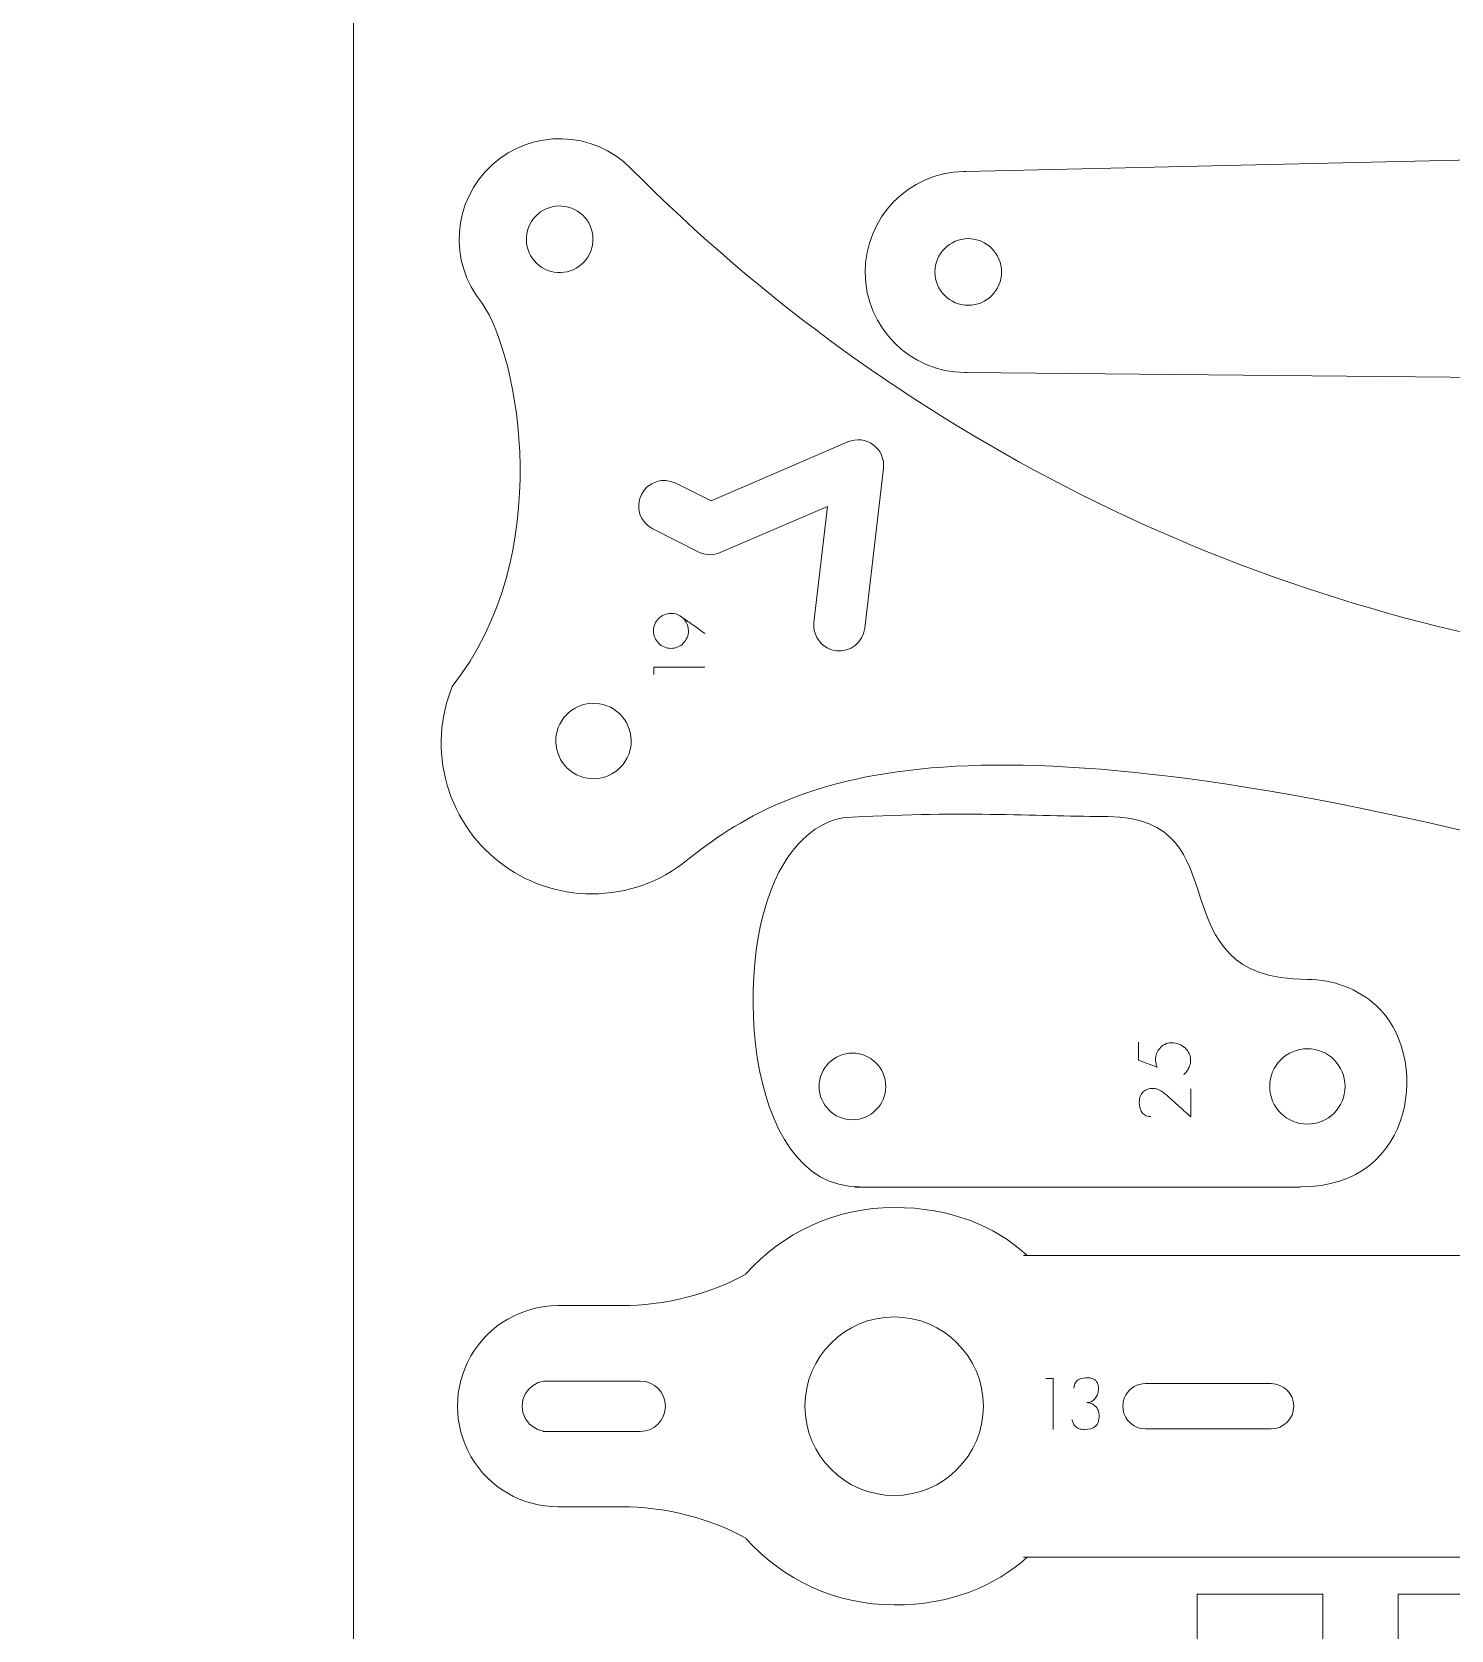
# Model space of a CAD drawing. Header units: millimetres. Extents: x 1 to 3601, y 1 to 1248.
# Drawn here: x 1187.9 to 1244.4, y 103.4 to 167 of the extents above; entities that cross this region are included whole.
import ezdxf

# ---------------------------------------------------------------- set-up
doc = ezdxf.new("R2010")
doc.units = ezdxf.units.MM
doc.layers.get('0').update_dxf_attribs({"lineweight": 5})
for name, color, linetype, lineweight in [('MARCATGE', 1, 'Continuous', 5), ('NO IMPRES', 5, 'Continuous', 5), ('TALL 1', 4, 'Continuous', 5)]:
    doc.layers.add(name, color=color, linetype=linetype, lineweight=lineweight)

msp = doc.modelspace()

# ---------------------------------------------------------------- linework, layer by layer
for points, knots in [([(1225.002, 161.447), (1225.002, 161.447), (1225.102, 161.447), (1225.102, 161.447), (1225.102, 161.447), (1225.102, 161.447), (1253.912, 162.101), (1253.912, 162.101), (1253.912, 162.101), (1255.136, 162.128), (1256.337, 162.437), (1257.423, 163.002), (1257.423, 163.002), (1259.127, 163.888), (1261.153, 163.905), (1262.872, 163.047), (1262.872, 163.047), (1263.982, 162.493), (1265.205, 162.204), (1266.445, 162.204), (1266.445, 162.204), (1266.445, 162.204), (1340.19, 162.204), (1340.19, 162.204), (1340.19, 162.204), (1342.389, 162.204), (1344.176, 160.43), (1344.19, 158.231), (1344.19, 158.231), (1344.205, 156.032), (1342.442, 154.234), (1340.243, 154.205), (1340.243, 154.205), (1340.243, 154.205), (1266.504, 153.235), (1266.504, 153.235), (1266.504, 153.235), (1265.264, 153.219), (1264.044, 152.914), (1262.942, 152.346), (1262.942, 152.346), (1262.942, 152.346), (1263, 152.283), (1263, 152.283), (1263, 152.283), (1261.284, 151.419), (1259.258, 151.429), (1257.551, 152.31), (1257.551, 152.31), (1257.551, 152.31), (1257.493, 152.32), (1257.493, 152.32), (1257.493, 152.32), (1256.4, 152.87), (1255.195, 153.163), (1253.971, 153.174), (1253.971, 153.174), (1253.971, 153.174), (1225.155, 153.449), (1225.155, 153.449), (1225.155, 153.449), (1225.155, 153.449), (1225.055, 153.449), (1225.055, 153.449), (1225.055, 153.449), (1222.871, 153.469), (1221.107, 155.238), (1221.093, 157.422), (1221.093, 157.422), (1221.079, 159.606), (1222.819, 161.398), (1225.002, 161.447)], [0, 0, 0, 0, 0.052632, 0.052632, 0.052632, 0.052632, 0.105263, 0.105263, 0.105263, 0.105263, 0.157895, 0.157895, 0.157895, 0.157895, 0.210526, 0.210526, 0.210526, 0.210526, 0.263158, 0.263158, 0.263158, 0.263158, 0.315789, 0.315789, 0.315789, 0.315789, 0.368421, 0.368421, 0.368421, 0.368421, 0.421053, 0.421053, 0.421053, 0.421053, 0.473684, 0.473684, 0.473684, 0.473684, 0.526316, 0.526316, 0.526316, 0.526316, 0.578947, 0.578947, 0.578947, 0.578947, 0.631579, 0.631579, 0.631579, 0.631579, 0.684211, 0.684211, 0.684211, 0.684211, 0.736842, 0.736842, 0.736842, 0.736842, 0.789474, 0.789474, 0.789474, 0.789474, 0.842105, 0.842105, 0.842105, 0.842105, 0.894737, 0.894737, 0.894737, 0.894737, 1, 1, 1, 1]), ([(1250.719, 142.019), (1250.719, 142.019), (1250.844, 141.956), (1250.844, 141.956), (1250.844, 141.956), (1252.361, 141.739), (1253.621, 140.673), (1254.087, 139.213), (1254.087, 139.213), (1254.553, 137.753), (1254.144, 136.154), (1253.033, 135.098), (1253.033, 135.098), (1251.922, 134.042), (1250.306, 133.713), (1248.871, 134.252), (1248.871, 134.252), (1225.09, 140.345), (1218.427, 137.539), (1214.142, 134.167), (1214.142, 134.167), (1214.142, 134.167), (1214.167, 134.189), (1214.167, 134.189), (1214.167, 134.189), (1213.17, 133.321), (1211.888, 132.781), (1210.492, 132.719), (1210.492, 132.719), (1207.725, 132.595), (1205.232, 134.383), (1204.462, 137.044), (1204.462, 137.044), (1204.072, 138.391), (1204.175, 139.784), (1204.683, 141.01), (1204.683, 141.01), (1204.683, 141.01), (1204.664, 140.965), (1204.664, 140.965), (1204.664, 140.965), (1208.81, 146.202), (1207.321, 154.071), (1205.853, 156.203), (1205.853, 156.203), (1204.493, 157.851), (1204.669, 160.277), (1206.253, 161.712), (1206.253, 161.712), (1207.836, 163.147), (1210.268, 163.084), (1211.775, 161.569), (1211.775, 161.569), (1222.283, 150.983), (1235.953, 144.121), (1250.719, 142.019)], [0, 0, 0, 0, 0.066667, 0.066667, 0.066667, 0.066667, 0.133333, 0.133333, 0.133333, 0.133333, 0.2, 0.2, 0.2, 0.2, 0.266667, 0.266667, 0.266667, 0.266667, 0.333333, 0.333333, 0.333333, 0.333333, 0.4, 0.4, 0.4, 0.4, 0.466667, 0.466667, 0.466667, 0.466667, 0.533333, 0.533333, 0.533333, 0.533333, 0.6, 0.6, 0.6, 0.6, 0.666667, 0.666667, 0.666667, 0.666667, 0.733333, 0.733333, 0.733333, 0.733333, 0.8, 0.8, 0.8, 0.8, 0.866667, 0.866667, 0.866667, 0.866667, 1, 1, 1, 1]), ([(1220.872, 121.066), (1220.872, 121.066), (1220.686, 121.056), (1220.686, 121.056), (1220.686, 121.056), (1220.686, 121.056), (1238.4, 121.056), (1238.4, 121.056), (1238.4, 121.056), (1238.4, 121.056), (1238.4, 121.066), (1238.4, 121.066), (1238.4, 121.066), (1243.092, 121.042), (1243.558, 126.374), (1241.421, 128.272), (1241.421, 128.272), (1240.696, 128.937), (1239.712, 129.311), (1238.686, 129.311), (1238.686, 129.311), (1232.492, 129.324), (1236.195, 135.765), (1230.742, 135.788), (1230.742, 135.788), (1228.277, 135.798), (1224.981, 136.012), (1220.586, 135.765), (1220.586, 135.765), (1219.561, 135.765), (1218.577, 135.098), (1217.851, 133.913), (1217.851, 133.913), (1215.715, 130.529), (1216.18, 121.024), (1220.872, 121.066)], [0, 0, 0, 0, 0.1, 0.1, 0.1, 0.1, 0.2, 0.2, 0.2, 0.2, 0.3, 0.3, 0.3, 0.3, 0.4, 0.4, 0.4, 0.4, 0.5, 0.5, 0.5, 0.5, 0.6, 0.6, 0.6, 0.6, 0.7, 0.7, 0.7, 0.7, 0.8, 0.8, 0.8, 0.8, 1, 1, 1, 1]), ([(1211.636, 108.338), (1211.636, 108.338), (1211.399, 108.338), (1211.399, 108.338), (1211.399, 108.338), (1213.093, 108.338), (1214.859, 107.908), (1216.341, 107.088), (1216.341, 107.088), (1216.341, 107.088), (1216.357, 107.067), (1216.357, 107.067), (1216.357, 107.067), (1217.804, 105.451), (1219.906, 104.435), (1222.245, 104.435), (1222.245, 104.435), (1224.489, 104.435), (1226.249, 105.171), (1227.524, 106.326), (1227.524, 106.326), (1227.524, 106.326), (1227.39, 106.338), (1227.39, 106.338), (1227.39, 106.338), (1227.39, 106.338), (1302.245, 106.338), (1302.245, 106.338), (1302.245, 106.338), (1305.559, 106.338), (1308.245, 109.025), (1308.245, 112.338), (1308.245, 112.338), (1308.245, 115.652), (1305.559, 118.338), (1302.245, 118.338), (1302.245, 118.338), (1302.245, 118.338), (1227.391, 118.338), (1227.391, 118.338), (1227.391, 118.338), (1227.391, 118.338), (1227.51, 118.363), (1227.51, 118.363), (1227.51, 118.363), (1226.236, 119.511), (1224.481, 120.242), (1222.246, 120.242), (1222.246, 120.242), (1219.903, 120.242), (1217.798, 119.223), (1216.35, 117.603), (1216.35, 117.603), (1216.35, 117.603), (1216.341, 117.588), (1216.341, 117.588), (1216.341, 117.588), (1214.859, 116.769), (1213.093, 116.338), (1211.399, 116.338), (1211.399, 116.338), (1211.399, 116.338), (1211.636, 116.338), (1211.636, 116.338), (1211.636, 116.338), (1211.636, 116.338), (1208.872, 116.338), (1208.872, 116.338), (1208.872, 116.338), (1207.443, 116.338), (1206.122, 115.576), (1205.408, 114.338), (1205.408, 114.338), (1204.693, 113.101), (1204.693, 111.576), (1205.408, 110.338), (1205.408, 110.338), (1206.122, 109.101), (1207.443, 108.338), (1208.872, 108.338), (1208.872, 108.338), (1208.872, 108.338), (1211.636, 108.338), (1211.636, 108.338)], [0, 0, 0, 0, 0.045455, 0.045455, 0.045455, 0.045455, 0.090909, 0.090909, 0.090909, 0.090909, 0.136364, 0.136364, 0.136364, 0.136364, 0.181818, 0.181818, 0.181818, 0.181818, 0.227273, 0.227273, 0.227273, 0.227273, 0.272727, 0.272727, 0.272727, 0.272727, 0.318182, 0.318182, 0.318182, 0.318182, 0.363636, 0.363636, 0.363636, 0.363636, 0.409091, 0.409091, 0.409091, 0.409091, 0.454545, 0.454545, 0.454545, 0.454545, 0.5, 0.5, 0.5, 0.5, 0.545455, 0.545455, 0.545455, 0.545455, 0.590909, 0.590909, 0.590909, 0.590909, 0.636364, 0.636364, 0.636364, 0.636364, 0.681818, 0.681818, 0.681818, 0.681818, 0.727273, 0.727273, 0.727273, 0.727273, 0.772727, 0.772727, 0.772727, 0.772727, 0.818182, 0.818182, 0.818182, 0.818182, 0.863636, 0.863636, 0.863636, 0.863636, 0.909091, 0.909091, 0.909091, 0.909091, 1, 1, 1, 1]), ([(1280.65, 85.376), (1280.65, 85.376), (1280.624, 85.38), (1280.624, 85.38), (1280.624, 85.38), (1280.624, 85.38), (1280.624, 101.867), (1280.624, 101.867), (1280.624, 101.867), (1280.624, 101.867), (1280.598, 101.867), (1280.598, 101.867), (1280.598, 101.867), (1280.598, 101.867), (1279.298, 101.867), (1279.298, 101.867), (1279.298, 101.867), (1279.298, 101.867), (1279.298, 104.867), (1279.298, 104.867), (1279.298, 104.867), (1279.298, 104.867), (1266.298, 104.867), (1266.298, 104.867), (1266.298, 104.867), (1266.298, 104.867), (1266.298, 101.867), (1266.298, 101.867), (1266.298, 101.867), (1266.298, 101.867), (1247.298, 101.867), (1247.298, 101.867), (1247.298, 101.867), (1247.298, 101.867), (1247.298, 104.867), (1247.298, 104.867), (1247.298, 104.867), (1247.298, 104.867), (1242.298, 104.867), (1242.298, 104.867), (1242.298, 104.867), (1242.298, 104.867), (1242.298, 101.867), (1242.298, 101.867), (1242.298, 101.867), (1242.298, 101.867), (1239.298, 101.867), (1239.298, 101.867), (1239.298, 101.867), (1239.298, 101.867), (1239.298, 104.867), (1239.298, 104.867), (1239.298, 104.867), (1239.298, 104.867), (1234.298, 104.867), (1234.298, 104.867), (1234.298, 104.867), (1234.298, 104.867), (1234.298, 101.867), (1234.298, 101.867), (1234.298, 101.867), (1234.298, 101.867), (1232.998, 101.867), (1232.998, 101.867), (1232.998, 101.867), (1232.998, 101.867), (1232.998, 78.367), (1232.998, 78.367), (1232.998, 78.367), (1232.998, 78.367), (1242.899, 78.367), (1242.899, 78.367), (1242.899, 78.367), (1242.899, 78.367), (1242.899, 75.367), (1242.899, 75.367), (1242.899, 75.367), (1242.899, 75.367), (1232.998, 75.367), (1232.998, 75.367), (1232.998, 75.367), (1232.998, 75.367), (1232.998, 56.167), (1232.998, 56.167), (1232.998, 56.167), (1232.998, 56.167), (1234.298, 56.167), (1234.298, 56.167), (1234.298, 56.167), (1234.298, 56.167), (1234.298, 53.167), (1234.298, 53.167), (1234.298, 53.167), (1234.298, 53.167), (1249.298, 53.167), (1249.298, 53.167), (1249.298, 53.167), (1249.298, 53.167), (1249.298, 56.167), (1249.298, 56.167), (1249.298, 56.167), (1249.298, 56.167), (1269.298, 56.167), (1269.298, 56.167), (1269.298, 56.167), (1269.298, 56.167), (1269.298, 53.167), (1269.298, 53.167), (1269.298, 53.167), (1269.298, 53.167), (1279.298, 53.167), (1279.298, 53.167), (1279.298, 53.167), (1279.298, 53.167), (1279.298, 56.167), (1279.298, 56.167), (1279.298, 56.167), (1279.298, 56.167), (1280.598, 56.167), (1280.598, 56.167), (1280.598, 56.167), (1280.598, 56.167), (1280.598, 75.367), (1280.598, 75.367), (1280.598, 75.367), (1280.598, 75.367), (1278.129, 75.367), (1278.129, 75.367), (1278.129, 75.367), (1278.129, 75.367), (1278.129, 78.367), (1278.129, 78.367), (1278.129, 78.367), (1278.129, 78.367), (1280.624, 78.367), (1280.624, 78.367), (1280.624, 78.367), (1280.624, 78.367), (1280.624, 82.08), (1280.624, 82.08), (1280.624, 82.08), (1280.624, 82.08), (1280.65, 82.076), (1280.65, 82.076), (1280.65, 82.076), (1280.65, 82.076), (1283.95, 82.076), (1283.95, 82.076), (1283.95, 82.076), (1283.95, 82.076), (1283.95, 85.376), (1283.95, 85.376), (1283.95, 85.376), (1283.95, 85.376), (1280.65, 85.376), (1280.65, 85.376)], [0, 0, 0, 0, 0.025, 0.025, 0.025, 0.025, 0.05, 0.05, 0.05, 0.05, 0.075, 0.075, 0.075, 0.075, 0.1, 0.1, 0.1, 0.1, 0.125, 0.125, 0.125, 0.125, 0.15, 0.15, 0.15, 0.15, 0.175, 0.175, 0.175, 0.175, 0.2, 0.2, 0.2, 0.2, 0.225, 0.225, 0.225, 0.225, 0.25, 0.25, 0.25, 0.25, 0.275, 0.275, 0.275, 0.275, 0.3, 0.3, 0.3, 0.3, 0.325, 0.325, 0.325, 0.325, 0.35, 0.35, 0.35, 0.35, 0.375, 0.375, 0.375, 0.375, 0.4, 0.4, 0.4, 0.4, 0.425, 0.425, 0.425, 0.425, 0.45, 0.45, 0.45, 0.45, 0.475, 0.475, 0.475, 0.475, 0.5, 0.5, 0.5, 0.5, 0.525, 0.525, 0.525, 0.525, 0.55, 0.55, 0.55, 0.55, 0.575, 0.575, 0.575, 0.575, 0.6, 0.6, 0.6, 0.6, 0.625, 0.625, 0.625, 0.625, 0.65, 0.65, 0.65, 0.65, 0.675, 0.675, 0.675, 0.675, 0.7, 0.7, 0.7, 0.7, 0.725, 0.725, 0.725, 0.725, 0.75, 0.75, 0.75, 0.75, 0.775, 0.775, 0.775, 0.775, 0.8, 0.8, 0.8, 0.8, 0.825, 0.825, 0.825, 0.825, 0.85, 0.85, 0.85, 0.85, 0.875, 0.875, 0.875, 0.875, 0.9, 0.9, 0.9, 0.9, 0.925, 0.925, 0.925, 0.925, 0.95, 0.95, 0.95, 0.95, 1, 1, 1, 1])]:
    msp.add_open_spline(points, degree=3, knots=knots)
at = {"layer": 'MARCATGE'}
for points, knots in [([(1214.716, 143.068), (1214.549, 143.187), (1214.397, 143.296), (1214.259, 143.395), (1214.259, 143.395), (1214.201, 143.437), (1214.143, 143.479), (1214.084, 143.521), (1214.084, 143.521), (1214.026, 143.563), (1213.972, 143.601), (1213.923, 143.635), (1213.923, 143.635), (1213.874, 143.669), (1213.832, 143.698), (1213.796, 143.723), (1213.796, 143.723), (1213.761, 143.747), (1213.736, 143.764), (1213.723, 143.774), (1213.723, 143.774), (1213.618, 143.838), (1213.498, 143.87), (1213.365, 143.87), (1213.365, 143.87), (1213.269, 143.87), (1213.179, 143.851), (1213.095, 143.815), (1213.095, 143.815), (1213.011, 143.778), (1212.938, 143.728), (1212.875, 143.665), (1212.875, 143.665), (1212.812, 143.602), (1212.762, 143.529), (1212.725, 143.445), (1212.725, 143.445), (1212.689, 143.361), (1212.67, 143.271), (1212.67, 143.175), (1212.67, 143.175), (1212.67, 143.079), (1212.689, 142.989), (1212.725, 142.904), (1212.725, 142.904), (1212.762, 142.82), (1212.812, 142.746), (1212.875, 142.683), (1212.875, 142.683), (1212.938, 142.62), (1213.011, 142.57), (1213.095, 142.533), (1213.095, 142.533), (1213.179, 142.497), (1213.269, 142.478), (1213.365, 142.478), (1213.365, 142.478), (1213.461, 142.478), (1213.551, 142.497), (1213.636, 142.533), (1213.636, 142.533), (1213.72, 142.57), (1213.794, 142.62), (1213.857, 142.683), (1213.857, 142.683), (1213.92, 142.746), (1213.97, 142.82), (1214.007, 142.904), (1214.007, 142.904), (1214.043, 142.989), (1214.062, 143.079), (1214.062, 143.175), (1214.062, 143.175), (1214.062, 143.299), (1214.031, 143.415), (1213.969, 143.521), (1213.969, 143.521), (1213.906, 143.627), (1213.825, 143.712), (1213.723, 143.774), (1213.723, 143.774), (1213.825, 143.712), (1213.906, 143.627), (1213.969, 143.521), (1213.969, 143.521), (1214.031, 143.415), (1214.062, 143.299), (1214.062, 143.175), (1214.062, 143.175), (1214.062, 143.079), (1214.043, 142.989), (1214.007, 142.904), (1214.007, 142.904), (1213.97, 142.82), (1213.92, 142.746), (1213.857, 142.683), (1213.857, 142.683), (1213.794, 142.62), (1213.72, 142.57), (1213.636, 142.533), (1213.636, 142.533), (1213.551, 142.497), (1213.461, 142.478), (1213.365, 142.478), (1213.365, 142.478), (1213.269, 142.478), (1213.179, 142.497), (1213.095, 142.533), (1213.095, 142.533), (1213.011, 142.57), (1212.938, 142.62), (1212.875, 142.683), (1212.875, 142.683), (1212.812, 142.746), (1212.762, 142.82), (1212.725, 142.904), (1212.725, 142.904), (1212.689, 142.989), (1212.67, 143.079), (1212.67, 143.175), (1212.67, 143.175), (1212.67, 143.271), (1212.689, 143.361), (1212.725, 143.445), (1212.725, 143.445), (1212.762, 143.529), (1212.812, 143.602), (1212.875, 143.665), (1212.875, 143.665), (1212.938, 143.728), (1213.011, 143.778), (1213.095, 143.815), (1213.095, 143.815), (1213.179, 143.851), (1213.269, 143.87), (1213.365, 143.87), (1213.365, 143.87), (1213.498, 143.87), (1213.618, 143.838), (1213.723, 143.774), (1213.723, 143.774), (1213.736, 143.764), (1213.761, 143.747), (1213.796, 143.723), (1213.796, 143.723), (1213.832, 143.698), (1213.874, 143.669), (1213.923, 143.635), (1213.923, 143.635), (1213.972, 143.601), (1214.026, 143.563), (1214.084, 143.521), (1214.084, 143.521), (1214.143, 143.479), (1214.201, 143.437), (1214.259, 143.395), (1214.259, 143.395), (1214.397, 143.296), (1214.549, 143.187), (1214.716, 143.068)], [0, 0, 0, 0, 0.02439, 0.02439, 0.02439, 0.02439, 0.04878, 0.04878, 0.04878, 0.04878, 0.073171, 0.073171, 0.073171, 0.073171, 0.097561, 0.097561, 0.097561, 0.097561, 0.121951, 0.121951, 0.121951, 0.121951, 0.146341, 0.146341, 0.146341, 0.146341, 0.170732, 0.170732, 0.170732, 0.170732, 0.195122, 0.195122, 0.195122, 0.195122, 0.219512, 0.219512, 0.219512, 0.219512, 0.243902, 0.243902, 0.243902, 0.243902, 0.268293, 0.268293, 0.268293, 0.268293, 0.292683, 0.292683, 0.292683, 0.292683, 0.317073, 0.317073, 0.317073, 0.317073, 0.341463, 0.341463, 0.341463, 0.341463, 0.365854, 0.365854, 0.365854, 0.365854, 0.390244, 0.390244, 0.390244, 0.390244, 0.414634, 0.414634, 0.414634, 0.414634, 0.439024, 0.439024, 0.439024, 0.439024, 0.463415, 0.463415, 0.463415, 0.463415, 0.487805, 0.487805, 0.487805, 0.487805, 0.512195, 0.512195, 0.512195, 0.512195, 0.536585, 0.536585, 0.536585, 0.536585, 0.560976, 0.560976, 0.560976, 0.560976, 0.585366, 0.585366, 0.585366, 0.585366, 0.609756, 0.609756, 0.609756, 0.609756, 0.634146, 0.634146, 0.634146, 0.634146, 0.658537, 0.658537, 0.658537, 0.658537, 0.682927, 0.682927, 0.682927, 0.682927, 0.707317, 0.707317, 0.707317, 0.707317, 0.731707, 0.731707, 0.731707, 0.731707, 0.756098, 0.756098, 0.756098, 0.756098, 0.780488, 0.780488, 0.780488, 0.780488, 0.804878, 0.804878, 0.804878, 0.804878, 0.829268, 0.829268, 0.829268, 0.829268, 0.853659, 0.853659, 0.853659, 0.853659, 0.878049, 0.878049, 0.878049, 0.878049, 0.902439, 0.902439, 0.902439, 0.902439, 0.926829, 0.926829, 0.926829, 0.926829, 0.95122, 0.95122, 0.95122, 0.95122, 1, 1, 1, 1]), ([(1212.684, 141.73), (1212.684, 141.73), (1212.684, 141.44), (1212.684, 141.44), (1212.684, 141.44), (1212.684, 141.44), (1212.684, 141.73), (1212.684, 141.73), (1212.684, 141.73), (1212.684, 141.73), (1214.716, 141.73), (1214.716, 141.73), (1214.716, 141.73), (1214.716, 141.73), (1212.684, 141.73), (1212.684, 141.73)], [0, 0, 0, 0, 0.2, 0.2, 0.2, 0.2, 0.4, 0.4, 0.4, 0.4, 0.6, 0.6, 0.6, 0.6, 1, 1, 1, 1]), ([(1233.764, 125.521), (1233.777, 125.532), (1233.798, 125.553), (1233.828, 125.583), (1233.828, 125.583), (1233.857, 125.613), (1233.887, 125.652), (1233.918, 125.7), (1233.918, 125.7), (1233.949, 125.748), (1233.977, 125.806), (1234.001, 125.873), (1234.001, 125.873), (1234.026, 125.941), (1234.039, 126.02), (1234.041, 126.11), (1234.041, 126.11), (1234.041, 126.201), (1234.021, 126.287), (1233.981, 126.369), (1233.981, 126.369), (1233.942, 126.45), (1233.887, 126.523), (1233.818, 126.587), (1233.818, 126.587), (1233.748, 126.651), (1233.667, 126.702), (1233.575, 126.74), (1233.575, 126.74), (1233.483, 126.777), (1233.385, 126.796), (1233.281, 126.796), (1233.281, 126.796), (1233.178, 126.796), (1233.087, 126.774), (1233.008, 126.73), (1233.008, 126.73), (1232.929, 126.686), (1232.862, 126.632), (1232.809, 126.568), (1232.809, 126.568), (1232.755, 126.504), (1232.715, 126.436), (1232.689, 126.364), (1232.689, 126.364), (1232.662, 126.293), (1232.649, 126.23), (1232.649, 126.175), (1232.649, 126.175), (1232.644, 126.141), (1232.643, 126.106), (1232.646, 126.068), (1232.646, 126.068), (1232.65, 126.036), (1232.657, 125.998), (1232.666, 125.955), (1232.666, 125.955), (1232.676, 125.912), (1232.691, 125.868), (1232.711, 125.823), (1232.711, 125.823), (1232.711, 125.823), (1231.961, 126.105), (1231.961, 126.105), (1231.961, 126.105), (1231.961, 126.105), (1231.961, 126.816), (1231.961, 126.816), (1231.961, 126.816), (1231.961, 126.816), (1231.961, 126.105), (1231.961, 126.105), (1231.961, 126.105), (1231.961, 126.105), (1232.711, 125.823), (1232.711, 125.823), (1232.711, 125.823), (1232.691, 125.868), (1232.676, 125.912), (1232.666, 125.955), (1232.666, 125.955), (1232.657, 125.998), (1232.65, 126.036), (1232.646, 126.068), (1232.646, 126.068), (1232.643, 126.106), (1232.644, 126.141), (1232.649, 126.175), (1232.649, 126.175), (1232.649, 126.23), (1232.662, 126.293), (1232.689, 126.364), (1232.689, 126.364), (1232.715, 126.436), (1232.755, 126.504), (1232.809, 126.568), (1232.809, 126.568), (1232.862, 126.632), (1232.929, 126.686), (1233.008, 126.73), (1233.008, 126.73), (1233.087, 126.774), (1233.178, 126.796), (1233.281, 126.796), (1233.281, 126.796), (1233.385, 126.796), (1233.483, 126.777), (1233.575, 126.74), (1233.575, 126.74), (1233.667, 126.702), (1233.748, 126.651), (1233.818, 126.587), (1233.818, 126.587), (1233.887, 126.523), (1233.942, 126.45), (1233.981, 126.369), (1233.981, 126.369), (1234.021, 126.287), (1234.041, 126.201), (1234.041, 126.11), (1234.041, 126.11), (1234.039, 126.02), (1234.026, 125.941), (1234.001, 125.873), (1234.001, 125.873), (1233.977, 125.806), (1233.949, 125.748), (1233.918, 125.7), (1233.918, 125.7), (1233.887, 125.652), (1233.857, 125.613), (1233.828, 125.583), (1233.828, 125.583), (1233.798, 125.553), (1233.777, 125.532), (1233.764, 125.521)], [0, 0, 0, 0, 0.028571, 0.028571, 0.028571, 0.028571, 0.057143, 0.057143, 0.057143, 0.057143, 0.085714, 0.085714, 0.085714, 0.085714, 0.114286, 0.114286, 0.114286, 0.114286, 0.142857, 0.142857, 0.142857, 0.142857, 0.171429, 0.171429, 0.171429, 0.171429, 0.2, 0.2, 0.2, 0.2, 0.228571, 0.228571, 0.228571, 0.228571, 0.257143, 0.257143, 0.257143, 0.257143, 0.285714, 0.285714, 0.285714, 0.285714, 0.314286, 0.314286, 0.314286, 0.314286, 0.342857, 0.342857, 0.342857, 0.342857, 0.371429, 0.371429, 0.371429, 0.371429, 0.4, 0.4, 0.4, 0.4, 0.428571, 0.428571, 0.428571, 0.428571, 0.457143, 0.457143, 0.457143, 0.457143, 0.485714, 0.485714, 0.485714, 0.485714, 0.514286, 0.514286, 0.514286, 0.514286, 0.542857, 0.542857, 0.542857, 0.542857, 0.571429, 0.571429, 0.571429, 0.571429, 0.6, 0.6, 0.6, 0.6, 0.628571, 0.628571, 0.628571, 0.628571, 0.657143, 0.657143, 0.657143, 0.657143, 0.685714, 0.685714, 0.685714, 0.685714, 0.714286, 0.714286, 0.714286, 0.714286, 0.742857, 0.742857, 0.742857, 0.742857, 0.771429, 0.771429, 0.771429, 0.771429, 0.8, 0.8, 0.8, 0.8, 0.828571, 0.828571, 0.828571, 0.828571, 0.857143, 0.857143, 0.857143, 0.857143, 0.885714, 0.885714, 0.885714, 0.885714, 0.914286, 0.914286, 0.914286, 0.914286, 0.942857, 0.942857, 0.942857, 0.942857, 1, 1, 1, 1]), ([(1234.043, 123.85), (1233.855, 124.019), (1233.685, 124.173), (1233.533, 124.31), (1233.533, 124.31), (1233.469, 124.368), (1233.405, 124.426), (1233.341, 124.483), (1233.341, 124.483), (1233.277, 124.541), (1233.218, 124.593), (1233.166, 124.639), (1233.166, 124.639), (1233.113, 124.685), (1233.068, 124.723), (1233.032, 124.754), (1233.032, 124.754), (1232.995, 124.785), (1232.972, 124.804), (1232.963, 124.809), (1232.963, 124.809), (1232.944, 124.821), (1232.922, 124.836), (1232.896, 124.855), (1232.896, 124.855), (1232.871, 124.873), (1232.841, 124.892), (1232.806, 124.91), (1232.806, 124.91), (1232.771, 124.927), (1232.73, 124.943), (1232.683, 124.956), (1232.683, 124.956), (1232.636, 124.969), (1232.582, 124.976), (1232.519, 124.976), (1232.519, 124.976), (1232.457, 124.976), (1232.395, 124.966), (1232.333, 124.945), (1232.333, 124.945), (1232.271, 124.924), (1232.215, 124.892), (1232.165, 124.849), (1232.165, 124.849), (1232.115, 124.806), (1232.075, 124.75), (1232.044, 124.681), (1232.044, 124.681), (1232.013, 124.612), (1231.997, 124.529), (1231.997, 124.431), (1231.997, 124.431), (1231.999, 124.234), (1232.043, 124.088), (1232.127, 123.995), (1232.127, 123.995), (1232.212, 123.902), (1232.324, 123.855), (1232.463, 123.855), (1232.463, 123.855), (1232.324, 123.855), (1232.212, 123.902), (1232.127, 123.995), (1232.127, 123.995), (1232.043, 124.088), (1231.999, 124.234), (1231.997, 124.431), (1231.997, 124.431), (1231.997, 124.529), (1232.013, 124.612), (1232.044, 124.681), (1232.044, 124.681), (1232.075, 124.75), (1232.115, 124.806), (1232.165, 124.849), (1232.165, 124.849), (1232.215, 124.892), (1232.271, 124.924), (1232.333, 124.945), (1232.333, 124.945), (1232.395, 124.966), (1232.457, 124.976), (1232.519, 124.976), (1232.519, 124.976), (1232.582, 124.976), (1232.636, 124.969), (1232.683, 124.956), (1232.683, 124.956), (1232.73, 124.943), (1232.771, 124.927), (1232.806, 124.91), (1232.806, 124.91), (1232.841, 124.892), (1232.871, 124.873), (1232.896, 124.855), (1232.896, 124.855), (1232.922, 124.836), (1232.944, 124.821), (1232.963, 124.809), (1232.963, 124.809), (1232.972, 124.804), (1232.995, 124.785), (1233.032, 124.754), (1233.032, 124.754), (1233.068, 124.723), (1233.113, 124.685), (1233.166, 124.639), (1233.166, 124.639), (1233.218, 124.593), (1233.277, 124.541), (1233.341, 124.483), (1233.341, 124.483), (1233.405, 124.426), (1233.469, 124.368), (1233.533, 124.31), (1233.533, 124.31), (1233.685, 124.173), (1233.855, 124.019), (1234.043, 123.85), (1234.043, 123.85), (1234.043, 123.85), (1234.043, 124.962), (1234.043, 124.962), (1234.043, 124.962), (1234.043, 124.962), (1234.043, 123.85), (1234.043, 123.85)], [0, 0, 0, 0, 0.030303, 0.030303, 0.030303, 0.030303, 0.060606, 0.060606, 0.060606, 0.060606, 0.090909, 0.090909, 0.090909, 0.090909, 0.121212, 0.121212, 0.121212, 0.121212, 0.151515, 0.151515, 0.151515, 0.151515, 0.181818, 0.181818, 0.181818, 0.181818, 0.212121, 0.212121, 0.212121, 0.212121, 0.242424, 0.242424, 0.242424, 0.242424, 0.272727, 0.272727, 0.272727, 0.272727, 0.30303, 0.30303, 0.30303, 0.30303, 0.333333, 0.333333, 0.333333, 0.333333, 0.363636, 0.363636, 0.363636, 0.363636, 0.393939, 0.393939, 0.393939, 0.393939, 0.424242, 0.424242, 0.424242, 0.424242, 0.454545, 0.454545, 0.454545, 0.454545, 0.484848, 0.484848, 0.484848, 0.484848, 0.515152, 0.515152, 0.515152, 0.515152, 0.545455, 0.545455, 0.545455, 0.545455, 0.575758, 0.575758, 0.575758, 0.575758, 0.606061, 0.606061, 0.606061, 0.606061, 0.636364, 0.636364, 0.636364, 0.636364, 0.666667, 0.666667, 0.666667, 0.666667, 0.69697, 0.69697, 0.69697, 0.69697, 0.727273, 0.727273, 0.727273, 0.727273, 0.757576, 0.757576, 0.757576, 0.757576, 0.787879, 0.787879, 0.787879, 0.787879, 0.818182, 0.818182, 0.818182, 0.818182, 0.848485, 0.848485, 0.848485, 0.848485, 0.878788, 0.878788, 0.878788, 0.878788, 0.909091, 0.909091, 0.909091, 0.909091, 0.939394, 0.939394, 0.939394, 0.939394, 1, 1, 1, 1]), ([(1228.576, 113.442), (1228.576, 113.442), (1228.286, 113.442), (1228.286, 113.442), (1228.286, 113.442), (1228.286, 113.442), (1228.576, 113.442), (1228.576, 113.442), (1228.576, 113.442), (1228.576, 113.442), (1228.576, 111.41), (1228.576, 111.41), (1228.576, 111.41), (1228.576, 111.41), (1228.576, 113.442), (1228.576, 113.442)], [0, 0, 0, 0, 0.2, 0.2, 0.2, 0.2, 0.4, 0.4, 0.4, 0.4, 0.6, 0.6, 0.6, 0.6, 1, 1, 1, 1]), ([(1229.324, 111.808), (1229.33, 111.764), (1229.343, 111.72), (1229.362, 111.674), (1229.362, 111.674), (1229.382, 111.627), (1229.411, 111.585), (1229.449, 111.545), (1229.449, 111.545), (1229.486, 111.506), (1229.536, 111.473), (1229.597, 111.448), (1229.597, 111.448), (1229.658, 111.422), (1229.734, 111.41), (1229.824, 111.41), (1229.824, 111.41), (1230.004, 111.412), (1230.147, 111.455), (1230.25, 111.541), (1230.25, 111.541), (1230.353, 111.626), (1230.405, 111.76), (1230.405, 111.94), (1230.405, 111.94), (1230.405, 112.031), (1230.391, 112.11), (1230.361, 112.177), (1230.361, 112.177), (1230.332, 112.245), (1230.294, 112.301), (1230.246, 112.345), (1230.246, 112.345), (1230.198, 112.389), (1230.144, 112.423), (1230.085, 112.445), (1230.085, 112.445), (1230.026, 112.468), (1229.966, 112.479), (1229.906, 112.479), (1229.906, 112.479), (1229.966, 112.477), (1230.024, 112.49), (1230.079, 112.516), (1230.079, 112.516), (1230.135, 112.542), (1230.184, 112.579), (1230.227, 112.627), (1230.227, 112.627), (1230.271, 112.675), (1230.306, 112.732), (1230.332, 112.797), (1230.332, 112.797), (1230.358, 112.862), (1230.371, 112.932), (1230.371, 113.007), (1230.371, 113.007), (1230.371, 113.028), (1230.371, 113.054), (1230.37, 113.086), (1230.37, 113.086), (1230.369, 113.118), (1230.364, 113.151), (1230.356, 113.185), (1230.356, 113.185), (1230.347, 113.219), (1230.334, 113.253), (1230.316, 113.286), (1230.316, 113.286), (1230.298, 113.32), (1230.273, 113.351), (1230.24, 113.378), (1230.24, 113.378), (1230.207, 113.405), (1230.165, 113.427), (1230.113, 113.443), (1230.113, 113.443), (1230.061, 113.459), (1229.999, 113.467), (1229.925, 113.467), (1229.925, 113.467), (1229.813, 113.467), (1229.723, 113.453), (1229.656, 113.426), (1229.656, 113.426), (1229.589, 113.399), (1229.537, 113.365), (1229.501, 113.325), (1229.501, 113.325), (1229.464, 113.284), (1229.439, 113.24), (1229.425, 113.192), (1229.425, 113.192), (1229.41, 113.144), (1229.401, 113.098), (1229.395, 113.055), (1229.395, 113.055), (1229.401, 113.098), (1229.41, 113.144), (1229.425, 113.192), (1229.425, 113.192), (1229.439, 113.24), (1229.464, 113.284), (1229.501, 113.325), (1229.501, 113.325), (1229.537, 113.365), (1229.589, 113.399), (1229.656, 113.426), (1229.656, 113.426), (1229.723, 113.453), (1229.813, 113.467), (1229.925, 113.467), (1229.925, 113.467), (1229.999, 113.467), (1230.061, 113.459), (1230.113, 113.443), (1230.113, 113.443), (1230.165, 113.427), (1230.207, 113.405), (1230.24, 113.378), (1230.24, 113.378), (1230.273, 113.351), (1230.298, 113.32), (1230.316, 113.286), (1230.316, 113.286), (1230.334, 113.253), (1230.347, 113.219), (1230.356, 113.185), (1230.356, 113.185), (1230.364, 113.151), (1230.369, 113.118), (1230.37, 113.087), (1230.37, 113.087), (1230.371, 113.056), (1230.371, 113.03), (1230.371, 113.007), (1230.371, 113.007), (1230.371, 112.932), (1230.358, 112.862), (1230.332, 112.797), (1230.332, 112.797), (1230.306, 112.732), (1230.271, 112.675), (1230.227, 112.627), (1230.227, 112.627), (1230.184, 112.579), (1230.135, 112.542), (1230.079, 112.516), (1230.079, 112.516), (1230.024, 112.49), (1229.966, 112.477), (1229.906, 112.479), (1229.906, 112.479), (1229.966, 112.479), (1230.026, 112.468), (1230.085, 112.445), (1230.085, 112.445), (1230.144, 112.423), (1230.198, 112.389), (1230.246, 112.345), (1230.246, 112.345), (1230.294, 112.301), (1230.332, 112.245), (1230.361, 112.177), (1230.361, 112.177), (1230.391, 112.11), (1230.405, 112.031), (1230.405, 111.94), (1230.405, 111.94), (1230.405, 111.76), (1230.353, 111.626), (1230.25, 111.541), (1230.25, 111.541), (1230.147, 111.455), (1230.004, 111.412), (1229.824, 111.41), (1229.824, 111.41), (1229.734, 111.41), (1229.658, 111.422), (1229.597, 111.448), (1229.597, 111.448), (1229.536, 111.473), (1229.486, 111.506), (1229.449, 111.545), (1229.449, 111.545), (1229.411, 111.585), (1229.382, 111.627), (1229.362, 111.674), (1229.362, 111.674), (1229.343, 111.72), (1229.33, 111.764), (1229.324, 111.808)], [0, 0, 0, 0, 0.020408, 0.020408, 0.020408, 0.020408, 0.040816, 0.040816, 0.040816, 0.040816, 0.061224, 0.061224, 0.061224, 0.061224, 0.081633, 0.081633, 0.081633, 0.081633, 0.102041, 0.102041, 0.102041, 0.102041, 0.122449, 0.122449, 0.122449, 0.122449, 0.142857, 0.142857, 0.142857, 0.142857, 0.163265, 0.163265, 0.163265, 0.163265, 0.183673, 0.183673, 0.183673, 0.183673, 0.204082, 0.204082, 0.204082, 0.204082, 0.22449, 0.22449, 0.22449, 0.22449, 0.244898, 0.244898, 0.244898, 0.244898, 0.265306, 0.265306, 0.265306, 0.265306, 0.285714, 0.285714, 0.285714, 0.285714, 0.306122, 0.306122, 0.306122, 0.306122, 0.326531, 0.326531, 0.326531, 0.326531, 0.346939, 0.346939, 0.346939, 0.346939, 0.367347, 0.367347, 0.367347, 0.367347, 0.387755, 0.387755, 0.387755, 0.387755, 0.408163, 0.408163, 0.408163, 0.408163, 0.428571, 0.428571, 0.428571, 0.428571, 0.44898, 0.44898, 0.44898, 0.44898, 0.469388, 0.469388, 0.469388, 0.469388, 0.489796, 0.489796, 0.489796, 0.489796, 0.510204, 0.510204, 0.510204, 0.510204, 0.530612, 0.530612, 0.530612, 0.530612, 0.55102, 0.55102, 0.55102, 0.55102, 0.571429, 0.571429, 0.571429, 0.571429, 0.591837, 0.591837, 0.591837, 0.591837, 0.612245, 0.612245, 0.612245, 0.612245, 0.632653, 0.632653, 0.632653, 0.632653, 0.653061, 0.653061, 0.653061, 0.653061, 0.673469, 0.673469, 0.673469, 0.673469, 0.693878, 0.693878, 0.693878, 0.693878, 0.714286, 0.714286, 0.714286, 0.714286, 0.734694, 0.734694, 0.734694, 0.734694, 0.755102, 0.755102, 0.755102, 0.755102, 0.77551, 0.77551, 0.77551, 0.77551, 0.795918, 0.795918, 0.795918, 0.795918, 0.816327, 0.816327, 0.816327, 0.816327, 0.836735, 0.836735, 0.836735, 0.836735, 0.857143, 0.857143, 0.857143, 0.857143, 0.877551, 0.877551, 0.877551, 0.877551, 0.897959, 0.897959, 0.897959, 0.897959, 0.918367, 0.918367, 0.918367, 0.918367, 0.938776, 0.938776, 0.938776, 0.938776, 0.959184, 0.959184, 0.959184, 0.959184, 1, 1, 1, 1])]:
    msp.add_open_spline(points, degree=3, knots=knots, dxfattribs=at)
at = {"layer": 'NO IMPRES'}
msp.add_lwpolyline([(600.741, 1.483), (600.741, 301.483), (1200.741, 301.483), (1200.741, 1.483)], close=True, dxfattribs=at)
at = {"layer": 'NO IMPRES', "lineweight": 5}
msp.add_lwpolyline([(1200.741, 1.483), (1200.741, 301.483), (1800.741, 301.483), (1800.741, 1.483)], close=True, dxfattribs=at)
at = {"layer": 'TALL 1'}
for points, knots in [([(1208.344, 157.564), (1207.691, 157.892), (1207.427, 158.688), (1207.755, 159.342), (1207.755, 159.342), (1208.083, 159.996), (1208.879, 160.26), (1209.533, 159.932), (1209.533, 159.932), (1210.187, 159.604), (1210.451, 158.807), (1210.123, 158.154), (1210.123, 158.154), (1209.794, 157.5), (1208.998, 157.236), (1208.344, 157.564)], [0, 0, 0, 0, 0.2, 0.2, 0.2, 0.2, 0.4, 0.4, 0.4, 0.4, 0.6, 0.6, 0.6, 0.6, 1, 1, 1, 1]), ([(1226.518, 157.448), (1226.518, 156.717), (1225.925, 156.123), (1225.193, 156.123), (1225.193, 156.123), (1224.461, 156.123), (1223.868, 156.717), (1223.868, 157.448), (1223.868, 157.448), (1223.868, 158.18), (1224.461, 158.773), (1225.193, 158.773), (1225.193, 158.773), (1225.925, 158.773), (1226.518, 158.18), (1226.518, 157.448)], [0, 0, 0, 0, 0.2, 0.2, 0.2, 0.2, 0.4, 0.4, 0.4, 0.4, 0.6, 0.6, 0.6, 0.6, 1, 1, 1, 1]), ([(1219.609, 142.485), (1219.712, 142.433), (1219.826, 142.398), (1219.947, 142.384), (1219.947, 142.384), (1220.505, 142.319), (1221.011, 142.718), (1221.076, 143.277), (1221.076, 143.277), (1221.076, 143.277), (1221.82, 149.639), (1221.82, 149.639), (1221.82, 149.639), (1221.862, 150), (1221.708, 150.356), (1221.417, 150.573), (1221.417, 150.573), (1221.125, 150.79), (1220.74, 150.835), (1220.406, 150.691), (1220.406, 150.691), (1220.406, 150.691), (1214.96, 148.342), (1214.96, 148.342), (1214.96, 148.342), (1214.96, 148.342), (1213.554, 149.048), (1213.554, 149.048), (1213.554, 149.048), (1213.052, 149.3), (1212.441, 149.098), (1212.188, 148.596), (1212.188, 148.596), (1211.936, 148.094), (1212.139, 147.482), (1212.641, 147.23), (1212.641, 147.23), (1212.641, 147.23), (1214.471, 146.311), (1214.471, 146.311), (1214.471, 146.311), (1214.739, 146.176), (1215.054, 146.166), (1215.33, 146.286), (1215.33, 146.286), (1215.33, 146.286), (1219.594, 148.125), (1219.594, 148.125), (1219.594, 148.125), (1219.594, 148.125), (1219.055, 143.513), (1219.055, 143.513), (1219.055, 143.513), (1219.004, 143.076), (1219.237, 142.672), (1219.609, 142.485)], [0, 0, 0, 0, 0.066667, 0.066667, 0.066667, 0.066667, 0.133333, 0.133333, 0.133333, 0.133333, 0.2, 0.2, 0.2, 0.2, 0.266667, 0.266667, 0.266667, 0.266667, 0.333333, 0.333333, 0.333333, 0.333333, 0.4, 0.4, 0.4, 0.4, 0.466667, 0.466667, 0.466667, 0.466667, 0.533333, 0.533333, 0.533333, 0.533333, 0.6, 0.6, 0.6, 0.6, 0.666667, 0.666667, 0.666667, 0.666667, 0.733333, 0.733333, 0.733333, 0.733333, 0.8, 0.8, 0.8, 0.8, 0.866667, 0.866667, 0.866667, 0.866667, 1, 1, 1, 1]), ([(1209.611, 137.453), (1208.871, 137.825), (1208.572, 138.726), (1208.944, 139.466), (1208.944, 139.466), (1209.316, 140.207), (1210.217, 140.505), (1210.957, 140.134), (1210.957, 140.134), (1211.697, 139.762), (1211.996, 138.861), (1211.625, 138.121), (1211.625, 138.121), (1211.253, 137.381), (1210.352, 137.082), (1209.611, 137.453)], [0, 0, 0, 0, 0.2, 0.2, 0.2, 0.2, 0.4, 0.4, 0.4, 0.4, 0.6, 0.6, 0.6, 0.6, 1, 1, 1, 1]), ([(1238.686, 126.556), (1237.858, 126.556), (1237.186, 125.884), (1237.186, 125.056), (1237.186, 125.056), (1237.186, 124.227), (1237.858, 123.556), (1238.686, 123.556), (1238.686, 123.556), (1239.515, 123.556), (1240.186, 124.227), (1240.186, 125.056), (1240.186, 125.056), (1240.186, 125.884), (1239.515, 126.556), (1238.686, 126.556)], [0, 0, 0, 0, 0.2, 0.2, 0.2, 0.2, 0.4, 0.4, 0.4, 0.4, 0.6, 0.6, 0.6, 0.6, 1, 1, 1, 1]), ([(1220.586, 126.381), (1221.318, 126.381), (1221.911, 125.787), (1221.911, 125.056), (1221.911, 125.056), (1221.911, 124.324), (1221.318, 123.731), (1220.586, 123.731), (1220.586, 123.731), (1219.855, 123.731), (1219.261, 124.324), (1219.261, 125.056), (1219.261, 125.056), (1219.261, 125.787), (1219.855, 126.381), (1220.586, 126.381)], [0, 0, 0, 0, 0.2, 0.2, 0.2, 0.2, 0.4, 0.4, 0.4, 0.4, 0.6, 0.6, 0.6, 0.6, 1, 1, 1, 1]), ([(1225.795, 112.338), (1225.795, 114.299), (1224.206, 115.888), (1222.245, 115.888), (1222.245, 115.888), (1220.285, 115.888), (1218.695, 114.299), (1218.695, 112.338), (1218.695, 112.338), (1218.695, 110.378), (1220.285, 108.788), (1222.245, 108.788), (1222.245, 108.788), (1224.206, 108.788), (1225.795, 110.378), (1225.795, 112.338)], [0, 0, 0, 0, 0.2, 0.2, 0.2, 0.2, 0.4, 0.4, 0.4, 0.4, 0.6, 0.6, 0.6, 0.6, 1, 1, 1, 1]), ([(1208.265, 111.338), (1208.265, 111.338), (1208.445, 111.338), (1208.445, 111.338), (1208.445, 111.338), (1208.088, 111.338), (1207.758, 111.529), (1207.579, 111.838), (1207.579, 111.838), (1207.401, 112.148), (1207.401, 112.529), (1207.579, 112.838), (1207.579, 112.838), (1207.758, 113.148), (1208.088, 113.338), (1208.445, 113.338), (1208.445, 113.338), (1208.445, 113.338), (1212.145, 113.338), (1212.145, 113.338), (1212.145, 113.338), (1212.698, 113.338), (1213.145, 112.891), (1213.145, 112.338), (1213.145, 112.338), (1213.145, 111.786), (1212.698, 111.338), (1212.145, 111.338), (1212.145, 111.338), (1212.145, 111.338), (1208.265, 111.338), (1208.265, 111.338)], [0, 0, 0, 0, 0.111111, 0.111111, 0.111111, 0.111111, 0.222222, 0.222222, 0.222222, 0.222222, 0.333333, 0.333333, 0.333333, 0.333333, 0.444444, 0.444444, 0.444444, 0.444444, 0.555556, 0.555556, 0.555556, 0.555556, 0.666667, 0.666667, 0.666667, 0.666667, 0.777778, 0.777778, 0.777778, 0.777778, 1, 1, 1, 1]), ([(1237.245, 113.238), (1237.742, 113.238), (1238.145, 112.835), (1238.145, 112.338), (1238.145, 112.338), (1238.145, 111.841), (1237.742, 111.438), (1237.245, 111.438), (1237.245, 111.438), (1237.245, 111.438), (1232.245, 111.438), (1232.245, 111.438), (1232.245, 111.438), (1231.924, 111.438), (1231.627, 111.61), (1231.466, 111.888), (1231.466, 111.888), (1231.305, 112.167), (1231.305, 112.51), (1231.466, 112.788), (1231.466, 112.788), (1231.627, 113.067), (1231.924, 113.238), (1232.245, 113.238), (1232.245, 113.238), (1232.245, 113.238), (1237.245, 113.238), (1237.245, 113.238)], [0, 0, 0, 0, 0.125, 0.125, 0.125, 0.125, 0.25, 0.25, 0.25, 0.25, 0.375, 0.375, 0.375, 0.375, 0.5, 0.5, 0.5, 0.5, 0.625, 0.625, 0.625, 0.625, 0.75, 0.75, 0.75, 0.75, 1, 1, 1, 1])]:
    msp.add_open_spline(points, degree=3, knots=knots, dxfattribs=at)

doc.saveas('drawing.dxf')
